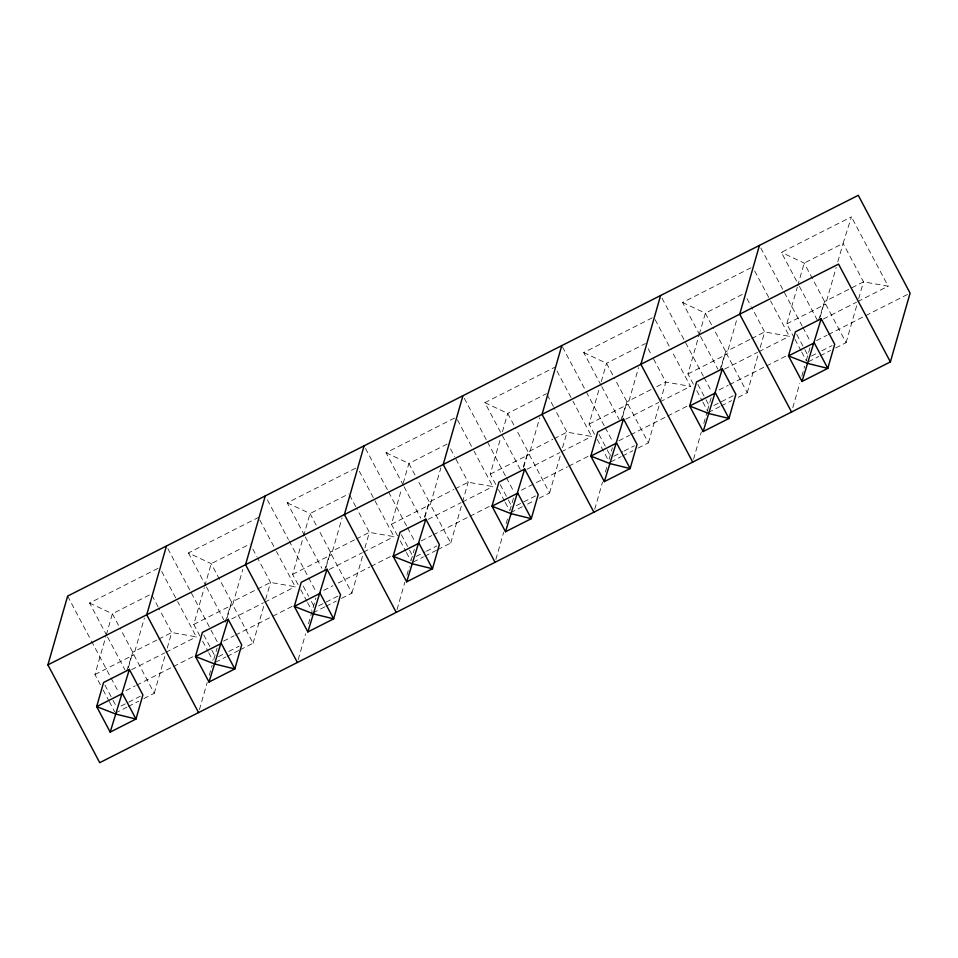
<?xml version="1.0" encoding="UTF-8"?>
<svg xmlns="http://www.w3.org/2000/svg" width="958" height="958" viewBox="0 0 958 958"><rect width="100%" height="100%" fill="white"/><g stroke="black" fill="none" stroke-linecap="round" stroke-linejoin="round"><path stroke-width="0.72" stroke-dasharray="4.79 3.59" d="M100.386 684.802L94.95 674.528L105.895 636.363M106.302 634.95L112.373 613.755L151.292 594.032M128.324 667.81L132.779 652.254L121.223 630.436M143.892 698.574L154.262 693.317L133.857 654.805L144.395 618.066M154.262 693.317L165.207 655.152M167.231 648.087L171.698 632.531L158.765 608.15M199.899 635.992L193.779 624.436L204.317 587.685M204.725 586.272L211.203 563.663L250.122 543.94M199.384 709.71L207.191 682.491M209.239 675.318L212.125 665.295M213.766 659.559L217.047 648.099M227.154 617.706L231.608 602.163L211.203 563.663L188.403 552.946L258.432 517.44M240.123 649.799L253.092 643.225L232.686 604.714L242.817 569.375M253.092 643.225L264.037 605.061M265.665 599.409L270.527 582.44L257.594 558.059M298.058 584.608L292.609 574.345L303.147 537.594M303.554 536.181L310.045 513.56L348.951 493.837M298.213 659.619L305.614 633.825M308.488 623.79L315.877 598.008M325.983 567.615L330.45 552.071L318.882 530.253M341.551 598.379L351.921 593.122L331.516 554.622L342.054 517.871M351.921 593.122L362.866 554.957M364.902 547.892L369.357 532.349L356.436 507.956M397.558 535.797L391.439 524.242L401.57 488.915M403.198 483.251L408.874 463.468L447.781 443.746M397.043 609.516L404.851 582.296M406.911 575.135L409.365 566.537M411.018 560.801L414.299 549.341M424.813 517.524L429.28 501.968L417.712 480.15M437.782 549.605L450.763 543.03L430.358 504.519L440.896 467.767M450.763 543.03L462.103 503.453M462.51 502.04L468.187 482.245L455.266 457.864M495.717 484.413L490.268 474.15L500.806 437.399M502.435 431.747L507.704 413.377L546.611 393.654M495.873 559.424L503.68 532.205M506.147 523.607L507.788 517.871M509.848 510.71L513.548 497.813M523.643 467.42L528.109 451.877L516.542 430.058M539.21 498.196L549.593 492.939L529.187 454.427L539.725 417.676M549.593 492.939L560.538 454.775M562.562 447.697L567.016 432.154L554.095 407.773M594.547 434.321L589.098 424.059L599.636 387.307M601.265 381.655L606.534 363.274L645.441 343.551M594.702 509.333L602.51 482.102M605.384 472.078L607.037 466.342M609.084 459.181L612.378 447.721M622.484 417.329L626.939 401.785L615.371 379.967M638.04 448.093L648.422 442.836L628.017 404.336L638.555 367.585M648.422 442.836L659.763 403.258M660.17 401.845L665.846 382.062L652.242 356.388M693.376 384.23L687.94 373.955L698.873 335.791M699.28 334.378L705.363 313.182L744.27 293.459M693.544 459.229L701.34 432.01M703.807 423.412L707.1 411.952M707.507 410.515L711.207 397.618M721.314 367.237L725.769 351.682L714.201 329.863M738.175 397.342L747.252 392.744L726.847 354.232L737.385 317.481M747.252 392.744L758.197 354.58M760.221 347.514L764.676 331.959L751.755 307.578M794.254 337.982L786.769 323.864L797.307 287.113M797.715 285.7L804.193 263.091L843.1 243.368L851.423 216.867L781.381 252.373L798.709 285.065M792.781 407.701L799.762 383.344M801.822 376.183L804.696 366.148M806.337 360.424L810.037 347.526M820.144 317.134L824.599 301.59L804.193 263.091L781.381 252.373M835.711 347.91L846.082 342.653L825.676 304.141L836.214 267.39M837.831 261.738L843.1 243.368L863.505 281.868L858.643 298.824M846.082 342.653L857.027 304.488M126.731 671.007L132.779 652.254L157.423 639.764M225.13 622.257L231.608 602.163L256.253 589.673M324.391 570.824L330.45 552.071L355.083 539.582M424.526 516.709L429.28 501.968L453.924 489.478M523.355 466.618L528.109 451.877L552.754 439.387M620.88 420.538L626.939 401.785L651.584 389.295M719.721 370.435L725.769 351.682L750.413 339.192M818.551 320.343L824.599 301.59L850.536 288.442M106.889 635.741L89.573 603.037L159.603 567.543M304.56 535.546L287.232 502.854L357.262 467.348M403.39 485.455L386.062 452.751L456.104 417.257M520.242 469.36L484.892 402.659L554.933 367.154M601.049 385.26L583.721 352.568L653.763 317.062M699.879 335.168L682.551 302.465L752.593 266.971M158.717 639.106L171.698 632.531L196.33 636.854L177.625 601.54M257.558 589.014L270.527 582.44L295.172 586.751L276.455 551.449M356.388 538.923L369.357 532.349L394.001 536.66L359.346 471.276M455.218 488.82L468.187 482.245L492.831 486.568L474.114 451.254M554.047 438.728L567.016 432.154L591.661 436.465L572.944 401.163M656.769 386.661L665.846 382.062L690.49 386.373L671.774 351.059M751.707 338.533L764.676 331.959L789.32 336.282L770.615 300.968M851.842 287.783L863.505 281.868L888.15 286.179L851.423 216.867M94.95 674.528L133.857 654.805M193.779 624.436L232.686 604.714M292.609 574.345L331.516 554.622M391.439 524.242L430.358 504.519M490.268 474.15L529.187 454.427M589.098 424.059L628.017 404.336M687.94 373.955L726.847 354.232M786.769 323.864L825.676 304.141M131.581 669.678L164.62 652.925M165.938 652.254L196.33 636.854M231.74 618.904L263.45 602.833M264.779 602.163L295.172 586.751M329.241 569.483L362.28 552.742M363.609 552.071L394.001 536.66M428.082 519.392L461.109 502.639M462.439 501.968L492.831 486.568M526.912 469.288L559.939 452.547M561.268 451.877L591.661 436.465M625.742 419.197L658.781 402.444M660.098 401.785L690.49 386.373M724.571 369.105L757.61 352.352M758.928 351.682L789.32 336.282M823.401 319.002L856.44 302.261M857.757 301.59L888.15 286.179M126.037 690.562L135.27 685.88M136.587 685.21L172.165 667.175M173.482 666.517L194.558 655.823M223.549 641.13L234.099 635.789M235.417 635.118L292.082 606.402M323.708 590.367L332.929 585.685M338.198 583.015L369.824 566.992M371.141 566.322L392.229 555.628M421.221 540.935L431.759 535.594M433.076 534.923L468.654 516.889M469.971 516.23L491.059 505.537M521.368 490.173L567.483 466.797M568.801 466.127L588.571 456.116M618.88 440.752L629.418 435.399M630.735 434.74L666.313 416.706M667.63 416.035L688.718 405.342M719.027 389.99L728.248 385.308M729.565 384.637L765.143 366.603M766.46 365.944L786.231 355.921M816.539 340.557L827.077 335.216M828.395 334.546L907.465 294.465M120.971 706.058L127.414 702.789M128.707 702.142L140.311 696.25M218.508 656.613L223.669 654.003M228.83 651.392L239.141 646.159M318.631 605.863L337.97 596.068M416.167 556.43L425.196 551.856M426.49 551.197L436.8 545.964M516.29 505.68L535.63 495.873M613.839 456.236L622.856 451.661M624.149 451.002L634.459 445.781M713.95 405.485L734.582 395.031M811.498 356.041L816.647 353.43M821.808 350.82L832.131 345.587M115.355 713.039L127.031 707.124M128.324 706.465L138.706 701.208M215.478 662.289L225.86 657.02M227.154 656.374L238.829 650.446M313.015 612.845L324.69 606.929M325.983 606.27L336.366 601.013M413.149 562.095L423.52 556.837M424.813 556.179L436.489 550.263M510.674 512.662L522.35 506.734M527.535 504.112L534.025 500.818M610.809 461.9L621.179 456.643M622.484 455.984L632.855 450.727M708.345 412.467L720.009 406.551M721.314 405.893L731.684 400.636M808.468 361.717L818.85 356.448M820.144 355.801L830.514 350.532M682.551 302.465L705.363 313.182L713.53 328.582M583.721 352.568L606.534 363.274L614.689 378.673M484.892 402.659L507.704 413.377L515.859 428.777M386.062 452.751L408.874 463.468L417.029 478.868M287.232 502.854L310.045 513.56L318.2 528.96M89.573 603.037L112.373 613.755L120.54 629.155M799.403 286.37L818.12 321.684M760.844 248.062L802.169 326.043M802.864 327.373L810.564 341.91M796.745 334.378L804.181 348.413M804.864 349.694L808.241 356.077M794.924 339.264L801.056 350.82M801.726 352.101L806.492 361.082M754.676 270.886L769.921 299.662M746.989 298.597L751.072 306.297M700.573 336.474L717.901 369.165M662.014 298.166L703.328 376.147M704.034 377.464L711.734 392.002M697.915 384.481L705.351 398.516M706.022 399.785L708.728 404.899M696.777 390.648L702.214 400.911M702.897 402.192L707.663 411.186M655.152 319.685L671.091 349.754M648.159 348.688L651.56 355.107M601.744 386.565L619.072 419.257M562.478 346.94L585.589 390.553M586.296 391.87L604.498 426.238M605.205 427.555L612.904 442.093M599.085 434.573L606.522 448.607M607.192 449.889L610.581 456.271M597.265 439.459L608.15 459.996M557.005 371.081L572.261 399.857M547.293 394.935L553.413 406.479M464.343 398.348L486.76 440.644M487.454 441.973L505.668 476.33M506.375 477.659L514.075 492.196M500.244 484.664L507.692 498.699M508.363 499.98L511.069 505.082M498.435 489.55L504.555 501.106M505.237 502.387L509.321 510.087M457.481 419.867L473.42 449.949M450.5 448.883L454.583 456.583M404.084 486.76L420.718 518.146M365.513 448.452L387.93 490.747M388.625 492.065L406.839 526.433M407.545 527.75L415.245 542.288M401.414 534.768L408.862 548.802M409.533 550.072L412.239 555.185M400.288 540.935L405.725 551.197M406.408 552.479L410.491 560.179M349.634 495.118L355.753 506.674M305.243 536.851L321.876 568.238M267.39 499.86L288.394 539.522M289.1 540.839L308.009 576.524M308.704 577.842L316.415 592.379M303.267 586.128L308.68 596.343M311.374 601.444L313.41 605.276M300.776 589.745L306.895 601.301M307.578 602.582L311.661 610.282M259.822 520.062L275.76 550.143M252.84 549.066L256.924 556.766M188.403 552.946L205.731 585.637M206.413 586.943L223.741 619.646M167.854 548.635L217.586 642.483M203.755 634.95L211.191 648.997M211.874 650.266L215.251 656.649M202.617 641.118L208.066 651.392M208.748 652.673L212.82 660.373M161.686 571.459L176.931 600.235M151.963 595.313L158.094 606.869M107.583 637.046L124.911 669.738M67.623 596.092L90.735 639.705M91.441 641.034L110.35 676.719M111.044 678.036L118.756 692.574M104.925 685.054L112.361 699.089M113.044 700.358L116.421 706.741M103.117 689.94L108.553 700.202M109.236 701.484L114.673 711.758"/><path stroke-width="1.44" d="M47.9 664.864L67.623 596.092L858.272 195.324L910.1 293.136L890.377 361.908L99.728 762.676L47.9 664.864L838.549 264.109L890.377 361.908M129.366 669.426L110.194 732.116L135.976 719.039L142.886 694.945L129.366 669.426L103.572 682.491L96.662 706.597L110.194 732.116M166.453 546L146.73 614.773L198.557 712.572M228.196 619.323L209.024 682.024L234.806 668.947L241.715 644.854L228.196 619.323L202.401 632.4L195.492 656.493L209.024 682.024M265.282 495.897L245.559 564.681L297.387 662.481M327.025 569.232L307.853 631.921L333.647 618.856L340.557 594.75L327.025 569.232L301.231 582.308L294.322 606.402L307.853 631.921M364.112 445.805L344.389 514.578L396.229 612.39M425.855 519.14L406.683 581.829L432.477 568.753L439.387 544.659L425.855 519.14L400.061 532.205L393.151 556.311L406.683 581.829M462.942 395.714L443.219 464.486L495.058 562.286M524.685 469.037L505.513 531.738L531.307 518.661L538.216 494.567L524.685 469.037L498.902 482.114L491.993 506.207L505.513 531.738M561.771 345.61L542.06 414.395L593.888 512.195M623.514 418.945L604.342 481.635L630.136 468.57L637.046 444.464L623.514 418.945L597.732 432.022L590.823 456.116L604.342 481.635M660.613 295.519L640.89 364.291L692.718 462.103M722.344 368.854L703.172 431.543L728.966 418.466L735.876 394.373L722.344 368.854L696.562 381.919L689.652 406.024L703.172 431.543M759.443 245.428L739.72 314.2L791.548 412M821.186 318.751L802.002 381.452L827.796 368.375L834.705 344.281L821.186 318.751L795.391 331.827L788.482 355.921L802.002 381.452M122.456 693.52L96.662 706.597L115.846 714.093L135.976 719.039L122.456 693.52M221.286 643.429L195.492 656.493L214.676 663.99L234.806 668.947L221.286 643.429M320.116 593.325L294.322 606.402L313.506 613.898L333.647 618.856L320.116 593.325M418.945 543.234L393.151 556.311L412.335 563.807L432.477 568.753L418.945 543.234M517.775 493.131L491.993 506.207L511.165 513.704L531.307 518.661L517.775 493.131M616.605 443.039L590.823 456.116L609.995 463.612L630.136 468.57L616.605 443.039M715.446 392.948L689.652 406.024L708.824 413.521L728.966 418.466L715.446 392.948M814.276 342.844L788.482 355.921L807.666 363.417L827.796 368.375L814.276 342.844"/></g></svg>
